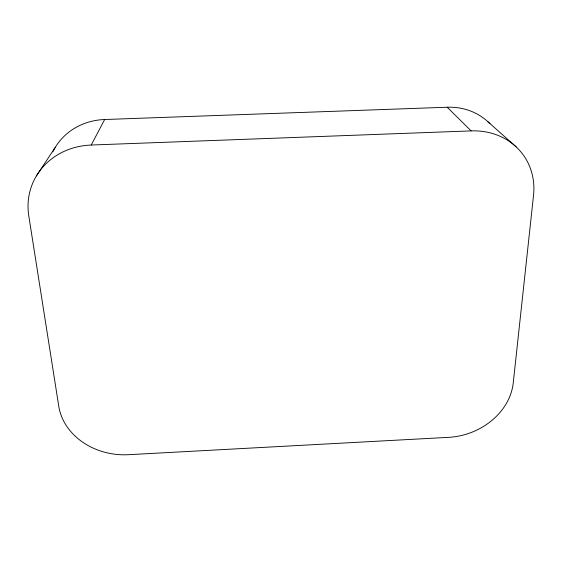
<?xml version="1.0" encoding="UTF-8"?>
<svg xmlns="http://www.w3.org/2000/svg" width="562" height="562" viewBox="0 0 562 562"><rect width="100%" height="100%" fill="white"/><g stroke="black" fill="none" stroke-linecap="round" stroke-linejoin="round"><path stroke-width="0.84" d="M447.204 107.23L471.146 130.89A70.264 62.312 -35 0 1 533.535 195.309L513.225 383.052A62.256 51.5 -20.1 0 1 448.75 437.334L128.396 454.7A63.668 53.186 6.4 0 1 58.792 406.389L28.795 215.984A71.69 64.883 21.5 0 1 91.234 145.031L104.665 119.516L447.204 107.23A63.583 57.387 -37.5 0 1 489.938 123.71M36.389 175.934L55.09 147.63M91.234 145.031L471.146 130.89M488.055 121.87L516.099 146.822M52.821 151.831A64.785 59.495 24.7 0 1 104.665 119.516"/></g></svg>
